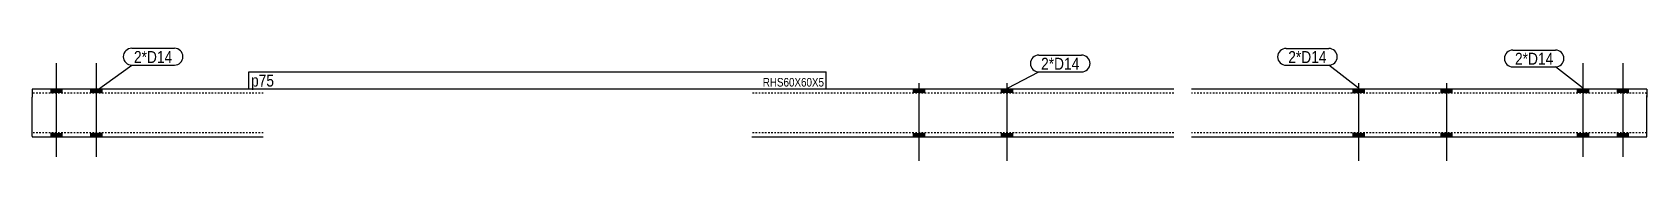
# Model space of a CAD drawing. Header units: millimetres. Extents: x 14 to 10926, y 1 to 219.
# Drawn here: x 14 to 2034, y 1 to 142 of the extents above.
import ezdxf

# ---------------------------------------------------------------- set-up
doc = ezdxf.new("R2010")
doc.units = ezdxf.units.MM
doc.linetypes.add('DXK_LINE_DOT2', pattern=[3.9198, 1.9599, -1.9599])
doc.layers.add('STÅL', color=7, linetype='Continuous')
doc.layers.add('TEKST', color=7, linetype='Continuous')
doc.styles.add('Arial Narrow', font='ARIALN.TTF', dxfattribs={"height": 0.2})

msp = doc.modelspace()

# ---------------------------------------------------------------- hatches: boundary and pattern name
at = {"layer": 'STÅL', "linetype": 'Continuous'}
for points in [[(36.5, 86), (50.5, 86), (50.5, 91), (36.5, 91)], [(86.5, 86), (100.5, 86), (100.5, 91), (86.5, 91)], [(1115.8, 86), (1129.8, 86), (1129.8, 91), (1115.8, 91)], [(1225.8, 86), (1239.8, 86), (1239.8, 91), (1225.8, 91)], [(1665.8, 86), (1679.8, 86), (1679.8, 91), (1665.8, 91)], [(1775.8, 86), (1789.8, 86), (1789.8, 91), (1775.8, 91)], [(1960.5, 91), (1946.5, 91), (1946.5, 86), (1960.5, 86)], [(2010.5, 91), (1996.5, 91), (1996.5, 86), (2010.5, 86)], [(36.5, 31), (50.5, 31), (50.5, 36), (36.5, 36)], [(86.5, 31), (100.5, 31), (100.5, 36), (86.5, 36)], [(1115.8, 31), (1129.8, 31), (1129.8, 36), (1115.8, 36)], [(1225.8, 31), (1239.8, 31), (1239.8, 36), (1225.8, 36)], [(1665.8, 31), (1679.8, 31), (1679.8, 36), (1665.8, 36)], [(1775.8, 31), (1789.8, 31), (1789.8, 36), (1775.8, 36)], [(1960.5, 36), (1946.5, 36), (1946.5, 31), (1960.5, 31)], [(2010.5, 36), (1996.5, 36), (1996.5, 31), (2010.5, 31)]]:
    msp.add_hatch(color=3, dxfattribs=at).paths.add_polyline_path(points)

# ---------------------------------------------------------------- linework, layer by layer
at = {"layer": 'STÅL', "color": 3, "linetype": 'Continuous'}
for p, q in [((43.5, 123.5), (43.5, 6)), ((93.5, 123.5), (93.5, 6)), ((1953.5, 123.5), (1953.5, 6)), ((2003.5, 123.5), (2003.5, 6)), ((36.5, 91), (36.5, 86)), ((50.5, 91), (50.5, 86)), ((86.5, 91), (86.5, 86)), ((100.5, 91), (100.5, 86)), ((1115.8, 91), (1115.8, 86)), ((1122.8, 98.5), (1122.8, 1)), ((1129.8, 91), (1129.8, 86)), ((1225.8, 91), (1225.8, 86)), ((1232.8, 98.5), (1232.8, 1)), ((1239.8, 91), (1239.8, 86)), ((1665.8, 91), (1665.8, 86)), ((1672.8, 98.5), (1672.8, 1)), ((1679.8, 91), (1679.8, 86)), ((1775.8, 91), (1775.8, 86)), ((1782.8, 98.5), (1782.8, 1)), ((1789.8, 91), (1789.8, 86)), ((1946.5, 91), (1946.5, 86)), ((1960.5, 91), (1960.5, 86)), ((1996.5, 91), (1996.5, 86)), ((2010.5, 91), (2010.5, 86)), ((36.5, 36), (36.5, 31)), ((50.5, 36), (50.5, 31)), ((86.5, 36), (86.5, 31)), ((100.5, 36), (100.5, 31)), ((1115.8, 36), (1115.8, 31)), ((1129.8, 36), (1129.8, 31)), ((1225.8, 36), (1225.8, 31)), ((1239.8, 36), (1239.8, 31)), ((1665.8, 36), (1665.8, 31)), ((1679.8, 36), (1679.8, 31)), ((1775.8, 36), (1775.8, 31)), ((1789.8, 36), (1789.8, 31)), ((1946.5, 36), (1946.5, 31)), ((1960.5, 36), (1960.5, 31)), ((1996.5, 36), (1996.5, 31)), ((2010.5, 36), (2010.5, 31))]:
    msp.add_line(p, q, dxfattribs=at)
at = {"layer": 'STÅL', "color": 2, "linetype": 'Continuous'}
for p, q in [((302.5, 91), (13.5, 91)), ((13.5, 91), (13.5, 81)), ((13.5, 41), (13.5, 81)), ((1441.8, 91), (913.8, 91)), ((2033.5, 91), (1463.8, 91)), ((2033.5, 91), (2033.5, 90.2)), ((2033.5, 90.2), (2033.5, 81)), ((2033.5, 41), (2033.5, 81)), ((13.5, 31.8), (13.5, 41)), ((2033.5, 31), (2033.5, 41)), ((13.5, 31.8), (13.5, 31)), ((13.5, 31), (302.5, 31)), ((913.8, 31), (1441.8, 31)), ((1463.8, 31), (2033.5, 31))]:
    msp.add_line(p, q, dxfattribs=at)
at = {"layer": 'STÅL', "color": 7, "linetype": 'DXK_LINE_DOT2'}
for p, q in [((302.5, 86), (13.5, 86)), ((1441.8, 86), (913.8, 86)), ((2033.5, 86), (1463.8, 86)), ((2033.5, 81), (2033.5, 88.1)), ((13.5, 36), (13.5, 36.4)), ((302.5, 36), (13.5, 36)), ((1441.8, 36), (913.8, 36)), ((2033.5, 36), (1463.8, 36)), ((2033.5, 36.4), (2033.5, 39.1)), ((2033.5, 36), (2033.5, 36.4))]:
    msp.add_line(p, q, dxfattribs=at)

# ---------------------------------------------------------------- wipeouts: each hides what was drawn before it
at = {"color": 0}
for points in [[(188.7, 123.8), (188.7, 139.6), (140.7, 139.6), (140.7, 123.8)], [(1323.7, 115.3), (1323.7, 131.1), (1275.7, 131.1), (1275.7, 115.3)], [(1632.9, 123.7), (1632.9, 139.5), (1585, 139.5), (1585, 123.7)], [(1916.7, 121.6), (1916.7, 137.4), (1868.7, 137.4), (1868.7, 121.6)]]:
    msp.add_wipeout(points, dxfattribs=at).dxf.layer = 'TEKST'

# ---------------------------------------------------------------- next in the draw order: wipeouts: each hides what was drawn before it
for points in [[(188.7, 123.8), (188.7, 139.6), (140.7, 139.6), (140.7, 123.8)], [(1323.7, 115.3), (1323.7, 131.1), (1275.7, 131.1), (1275.7, 115.3)], [(1632.9, 123.7), (1632.9, 139.5), (1585, 139.5), (1585, 123.7)], [(1916.7, 121.6), (1916.7, 137.4), (1868.7, 137.4), (1868.7, 121.6)], [(922.8, 94.2), (922.8, 109.9), (287.2, 109.9), (287.2, 94.2)]]:
    msp.add_wipeout(points, dxfattribs=at).dxf.layer = 'TEKST'

# ---------------------------------------------------------------- next in the draw order: linework, layer by layer
at = {"layer": 'TEKST', "color": 7, "linetype": 'Continuous'}
for p, q in [((138, 142.3), (191.4, 142.3)), ((1582.3, 142.2), (1635.6, 142.2)), ((1273, 133.8), (1326.4, 133.8)), ((1866, 140.1), (1919.4, 140.1)), ((93.5, 88.9), (138, 121.1)), ((138, 121.1), (191.4, 121.1)), ((1233.8, 92.2), (1273, 112.6)), ((1273, 112.6), (1326.4, 112.6)), ((1582.3, 121), (1635.6, 121)), ((1672.9, 92), (1635.6, 121)), ((1866, 118.9), (1919.4, 118.9)), ((1953.1, 92.7), (1919.4, 118.9))]:
    msp.add_line(p, q, dxfattribs=at)
for centre, start, end in [((138, 131.7), 90, 270), ((191.4, 131.7), 270, 90), ((1582.3, 131.6), 90, 270), ((1635.6, 131.6), 270, 90), ((1273, 123.2), 90, 270), ((1326.4, 123.2), 270, 90), ((1866, 129.5), 90, 270), ((1919.4, 129.5), 270, 90)]:
    msp.add_arc(centre, 10.6, start, end, dxfattribs=at)

# ---------------------------------------------------------------- next in the draw order: texts
at = {"layer": 'TEKST', "color": 3, "style": 'Arial Narrow'}
for p in [(140.7, 123.8), (1275.7, 115.3), (1585, 123.7), (1868.7, 121.6)]:
    msp.add_text('2*D14', height=15.03, dxfattribs=at).set_placement(p)

# ---------------------------------------------------------------- next in the draw order: wipeouts: each hides what was drawn before it
at = {"color": 0}
msp.add_wipeout([(922.8, 94.2), (922.8, 109.9), (287.2, 109.9), (287.2, 94.2)], dxfattribs=at).dxf.layer = 'TEKST'

# ---------------------------------------------------------------- next in the draw order: linework, layer by layer
at = {"layer": 'TEKST', "color": 7, "linetype": 'Continuous'}
msp.add_line((284.5, 91.5), (284.5, 112.6), dxfattribs=at)

# ---------------------------------------------------------------- next in the draw order: texts
at = {"layer": 'TEKST', "color": 3, "style": 'Arial Narrow'}
msp.add_text('p75', height=15.03, dxfattribs=at).set_placement((287.2, 94.2))

# ---------------------------------------------------------------- next in the draw order: wipeouts: each hides what was drawn before it
at = {"color": 0}
msp.add_wipeout([(1004.2, 94.2), (1004.2, 105.4), (927.5, 105.4), (927.5, 94.2)], dxfattribs=at).dxf.layer = 'TEKST'

# ---------------------------------------------------------------- next in the draw order: wipeouts: each hides what was drawn before it
msp.add_wipeout([(1004.2, 94.2), (1004.2, 105.4), (927.5, 105.4), (927.5, 94.2)], dxfattribs=at).dxf.layer = 'TEKST'

# ---------------------------------------------------------------- next in the draw order: linework, layer by layer
at = {"layer": 'TEKST', "color": 7, "linetype": 'Continuous'}
for p, q in [((284.5, 112.6), (1006.9, 112.6)), ((1006.9, 91.5), (1006.9, 112.6)), ((284.5, 91.5), (1006.9, 91.5))]:
    msp.add_line(p, q, dxfattribs=at)

# ---------------------------------------------------------------- next in the draw order: texts
at = {"layer": 'TEKST', "color": 3, "style": 'Arial Narrow'}
msp.add_text('RHS60X60X5', height=10.74, dxfattribs=at).set_placement((927.5, 94.2))

doc.saveas('drawing.dxf')
